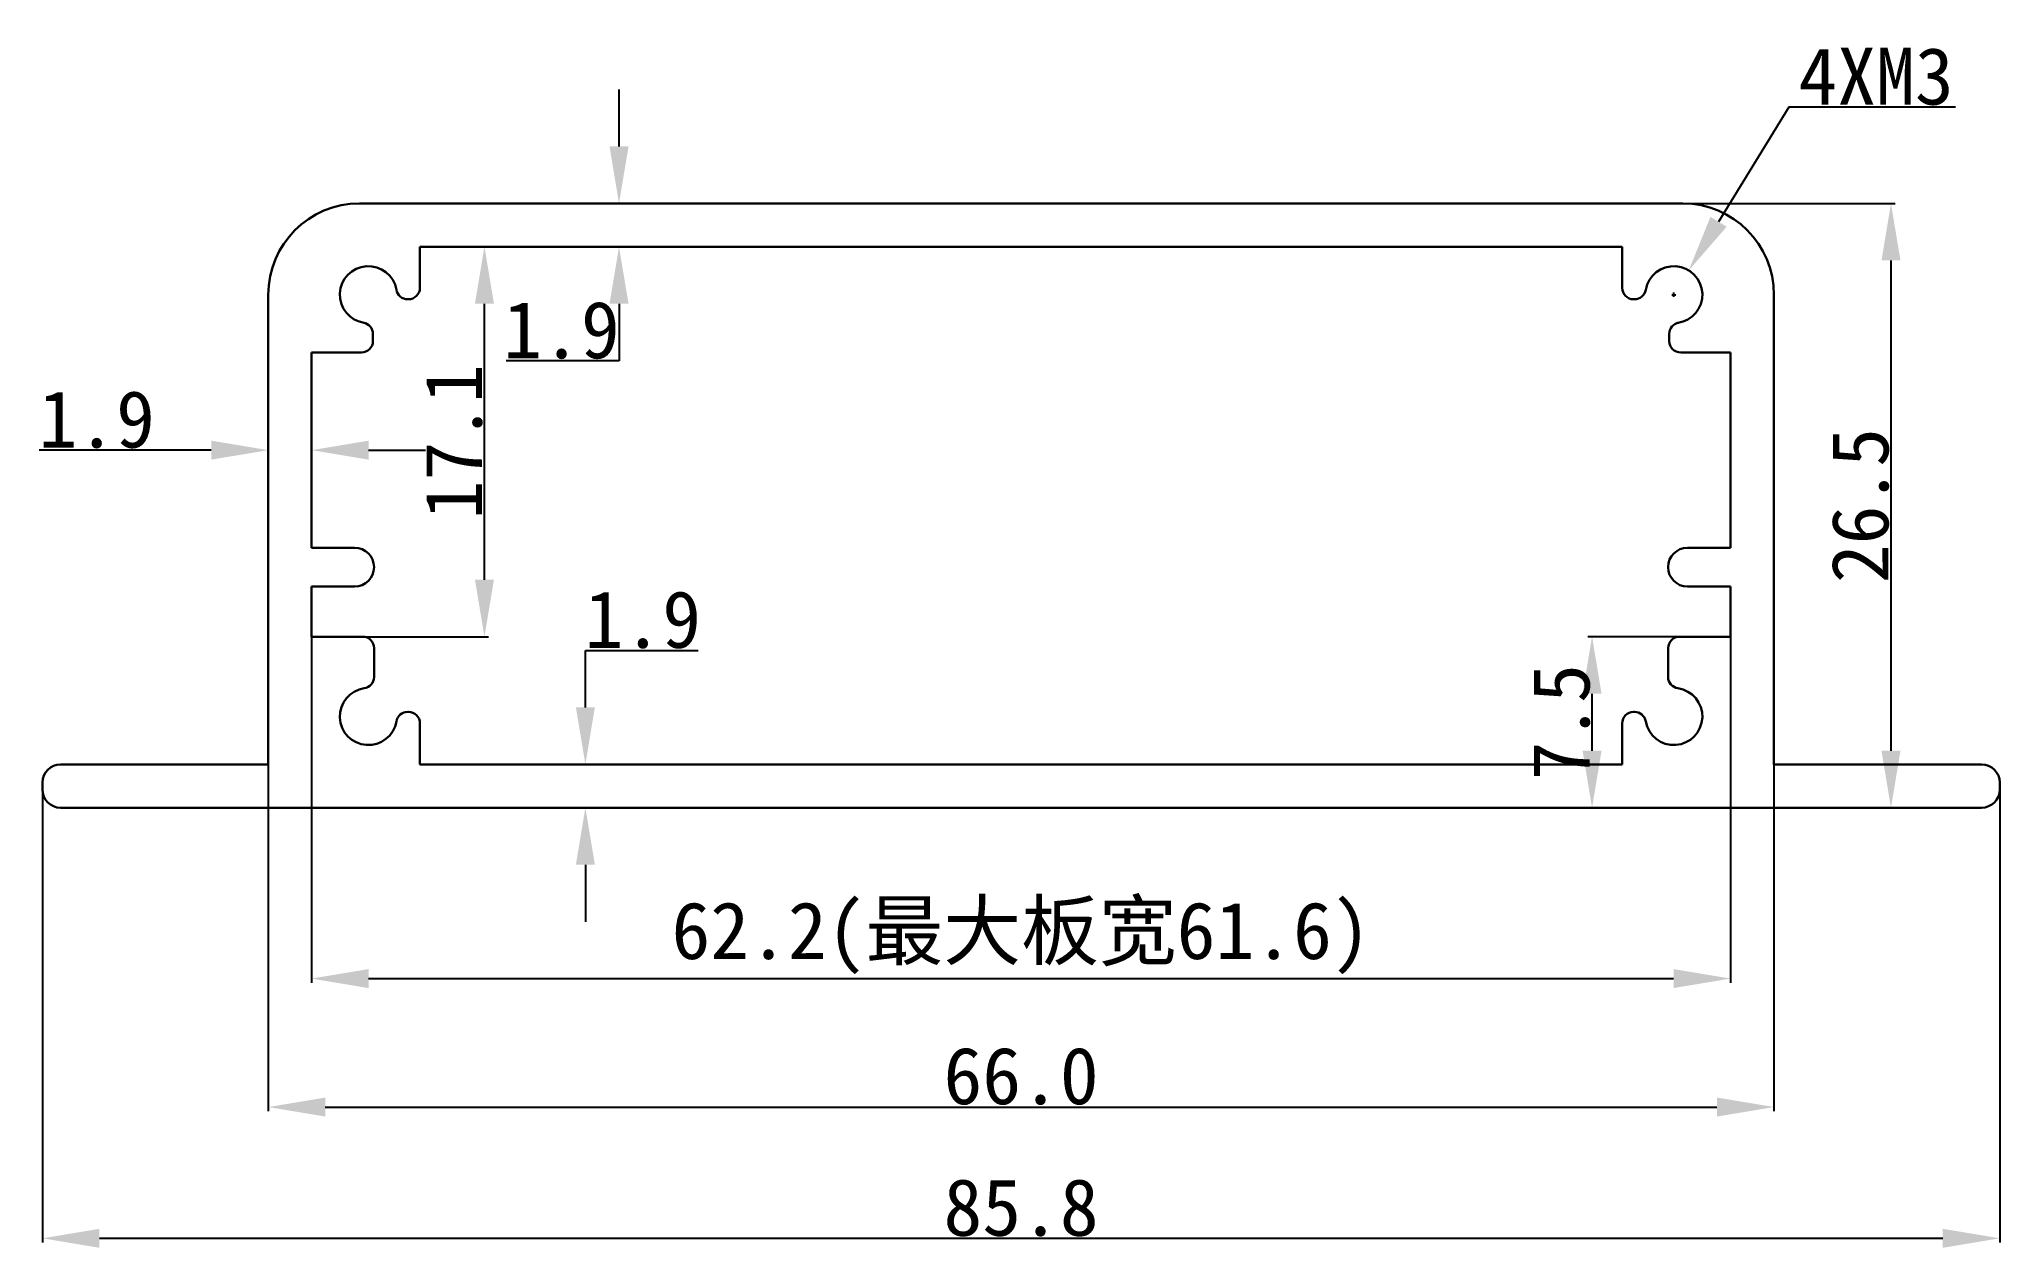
# Model space of a CAD drawing. Header units: inches. Extents: x 60.2 to 146.2, y -29.3 to 23.7.
import ezdxf

# ---------------------------------------------------------------- set-up
doc = ezdxf.new("R2010")
doc.units = ezdxf.units.IN
doc.header["$MEASUREMENT"] = 0
doc.layers.get('Defpoints').update_dxf_attribs({"color": 3})
doc.layers.add('壳体层', color=7, linetype='Continuous', lineweight=30)
doc.layers.add('标注层', color=7, linetype='Continuous')
doc.layers.add('槽宽标注', color=30, linetype='Continuous')
doc.styles.get("Standard").update_dxf_attribs({"font": 'simhei.ttf'})
doc.dimstyles.get("Standard").update_dxf_attribs({"dimtxt": 2.5, "dimasz": 2.5, "dimexe": 0.18, "dimexo": 0.0625, "dimgap": 0.09, "dimtad": 1, "dimtoh": 1, "dimdec": 1, "dimzin": 0, "dimdsep": 46, "dimtxsty": 'Standard', "dimcen": 0.09, "dimadec": 0, "dimazin": 0, "dimtfac": 1, "dimtdec": 1, "dimtofl": 0, "dimtmove": 0, "dimatfit": 3, "dimfxl": 1, "dimtolj": 1, "dimtzin": 0, "dimarcsym": 0})

# ---------------------------------------------------------------- blocks, each defined once
blk = doc.blocks.new('*D2')
at = {"layer": 'Defpoints', "color": 0, "transparency": 16777216}
for p in [(60.385, -9.037), (146.185, -9.037), (146.185, -28.871)]:
    blk.add_point(p, dxfattribs=at)
at = {"layer": '标注层', "color": 0, "lineweight": -2, "transparency": 16777216}
for p, q in [((60.385, -9.099), (60.385, -29.051)), ((146.185, -9.099), (146.185, -29.051)), ((62.885, -28.871), (143.685, -28.871))]:
    blk.add_line(p, q, dxfattribs=at)
at = {"layer": '标注层', "color": 0, "transparency": 16777216}
for points in [[(62.885, -28.455), (62.885, -29.288), (60.385, -28.871)], [(143.685, -28.455), (143.685, -29.288), (146.185, -28.871)]]:
    blk.add_solid(points, dxfattribs=at)
at = {"layer": '标注层', "color": 0, "transparency": 16777216, "insert": (103.285, -27.531), "char_height": 2.5, "attachment_point": 5}
blk.add_mtext('\\A1;85.8', dxfattribs=at)
blk = doc.blocks.new('*D3')
at = {"layer": 'Defpoints', "color": 0, "transparency": 16777216}
for p in [(136.285, -5.601), (70.285, -6.948), (136.285, -23.115)]:
    blk.add_point(p, dxfattribs=at)
at = {"layer": '标注层', "color": 0, "lineweight": -2, "transparency": 16777216}
for p, q in [((136.285, -5.664), (136.285, -23.295)), ((70.285, -7.011), (70.285, -23.295)), ((72.785, -23.115), (133.785, -23.115))]:
    blk.add_line(p, q, dxfattribs=at)
at = {"layer": '标注层', "color": 0, "transparency": 16777216}
for points in [[(72.785, -22.698), (72.785, -23.532), (70.285, -23.115)], [(133.785, -22.698), (133.785, -23.532), (136.285, -23.115)]]:
    blk.add_solid(points, dxfattribs=at)
at = {"layer": '标注层', "color": 0, "transparency": 16777216, "insert": (103.285, -21.761), "char_height": 2.5, "attachment_point": 5}
blk.add_mtext('\\A1;66.0', dxfattribs=at)
blk = doc.blocks.new('*D4')
at = {"layer": 'Defpoints', "color": 0, "transparency": 16777216}
for p in [(72.185, -1.387), (134.385, -1.387), (134.385, -17.481)]:
    blk.add_point(p, dxfattribs=at)
at = {"layer": '槽宽标注', "color": 0, "lineweight": -2, "transparency": 16777216}
for p, q in [((72.185, -1.449), (72.185, -17.661)), ((134.385, -1.449), (134.385, -17.661)), ((74.685, -17.481), (131.885, -17.481))]:
    blk.add_line(p, q, dxfattribs=at)
at = {"layer": '槽宽标注', "color": 0, "transparency": 16777216}
for points in [[(74.685, -17.064), (74.685, -17.898), (72.185, -17.481)], [(131.885, -17.064), (131.885, -17.898), (134.385, -17.481)]]:
    blk.add_solid(points, dxfattribs=at)
at = {"layer": '槽宽标注', "color": 0, "transparency": 16777216, "insert": (103.285, -15.706), "char_height": 2.5, "attachment_point": 5}
blk.add_mtext('\\A1;62.2(最大板宽61.6)', dxfattribs=at)
blk = doc.blocks.new('*D5')
at = {"layer": 'Defpoints', "color": 0, "transparency": 16777216}
for p in [(129.775, 16.513), (131.184, -9.987), (141.416, -9.987)]:
    blk.add_point(p, dxfattribs=at)
at = {"layer": '标注层', "color": 0, "lineweight": -2, "transparency": 16777216}
for p, q in [((129.838, 16.513), (141.596, 16.513)), ((141.416, 14.013), (141.416, -7.487)), ((131.247, -9.987), (141.596, -9.987))]:
    blk.add_line(p, q, dxfattribs=at)
at = {"layer": '标注层', "color": 0, "transparency": 16777216}
for points in [[(140.999, 14.013), (141.832, 14.013), (141.416, 16.513)], [(140.999, -7.487), (141.832, -7.487), (141.416, -9.987)]]:
    blk.add_solid(points, dxfattribs=at)
at = {"layer": '标注层', "color": 0, "transparency": 16777216, "insert": (140.076, 3.263), "char_height": 2.5, "attachment_point": 5, "rotation": 90}
blk.add_mtext('\\A1;26.5', dxfattribs=at)
blk = doc.blocks.new('*D6')
at = {"layer": 'Defpoints', "color": 0, "transparency": 16777216}
for p in [(132.552, 13.579), (131.245, 11.448)]:
    blk.add_point(p, dxfattribs=at)
at = {"layer": '标注层', "color": 0, "lineweight": -2, "transparency": 16777216}
for p, q in [((136.943, 20.738), (133.859, 15.71)), ((144.246, 20.738), (136.943, 20.738)), ((131.808, 12.513), (131.988, 12.513)), ((131.898, 12.423), (131.898, 12.603))]:
    blk.add_line(p, q, dxfattribs=at)
at = {"layer": '标注层', "color": 0, "transparency": 16777216}
blk.add_solid([(133.504, 15.928), (134.214, 15.492), (132.552, 13.579)], dxfattribs=at)
at = {"layer": '标注层', "color": 0, "transparency": 16777216, "insert": (140.763, 22.078), "char_height": 2.5, "attachment_point": 5}
blk.add_mtext('\\A1;{\\f@SimHei|b0|i0|c134|p49;4XM3}', dxfattribs=at)
blk = doc.blocks.new('*D7')
at = {"layer": 'Defpoints', "color": 0, "transparency": 16777216}
for p in [(79.762, 14.613), (80.561, 14.613), (73.304, -2.487)]:
    blk.add_point(p, dxfattribs=at)
at = {"layer": '壳体层', "color": 0, "lineweight": -2, "transparency": 16777216}
for p, q in [((80.499, 14.613), (79.582, 14.613)), ((79.762, 0.013), (79.762, 12.113)), ((73.367, -2.487), (79.942, -2.487))]:
    blk.add_line(p, q, dxfattribs=at)
at = {"layer": '壳体层', "color": 0, "transparency": 16777216}
for points in [[(79.345, 12.113), (80.179, 12.113), (79.762, 14.613)], [(79.345, 0.013), (80.179, 0.013), (79.762, -2.487)]]:
    blk.add_solid(points, dxfattribs=at)
at = {"layer": '壳体层', "color": 0, "transparency": 16777216, "insert": (78.422, 6.063), "char_height": 2.5, "attachment_point": 5, "rotation": 90}
blk.add_mtext('\\A1;17.1', dxfattribs=at)
blk = doc.blocks.new('*D8')
at = {"layer": 'Defpoints', "color": 0, "transparency": 16777216}
for p in [(83.819, -8.087), (84.187, -8.087), (83.819, -9.987)]:
    blk.add_point(p, dxfattribs=at)
at = {"layer": '标注层', "color": 0, "lineweight": -2, "transparency": 16777216}
for p, q in [((84.187, -5.587), (84.187, -3.087)), ((84.187, -3.087), (89.137, -3.087)), ((83.881, -8.087), (84.367, -8.087)), ((83.881, -9.987), (84.367, -9.987)), ((84.187, -12.487), (84.187, -14.987))]:
    blk.add_line(p, q, dxfattribs=at)
at = {"layer": '标注层', "color": 0, "transparency": 16777216}
for points in [[(83.771, -5.587), (84.604, -5.587), (84.187, -8.087)], [(83.771, -12.487), (84.604, -12.487), (84.187, -9.987)]]:
    blk.add_solid(points, dxfattribs=at)
at = {"layer": '标注层', "color": 0, "transparency": 16777216, "insert": (86.707, -1.747), "char_height": 2.5, "attachment_point": 5}
blk.add_mtext('\\A1;1.9', dxfattribs=at)
blk = doc.blocks.new('*D9')
at = {"layer": 'Defpoints', "color": 0, "transparency": 16777216}
for p in [(85.601, 16.513), (85.601, 14.613), (85.662, 14.613)]:
    blk.add_point(p, dxfattribs=at)
at = {"layer": '标注层', "color": 0, "lineweight": -2, "transparency": 16777216}
for p, q in [((85.662, 19.013), (85.662, 21.513)), ((85.663, 16.513), (85.842, 16.513)), ((85.663, 14.613), (85.842, 14.613)), ((85.662, 12.113), (85.662, 9.613)), ((85.662, 9.613), (80.713, 9.613))]:
    blk.add_line(p, q, dxfattribs=at)
at = {"layer": '标注层', "color": 0, "transparency": 16777216}
for points in [[(85.246, 19.013), (86.079, 19.013), (85.662, 16.513)], [(85.246, 12.113), (86.079, 12.113), (85.662, 14.613)]]:
    blk.add_solid(points, dxfattribs=at)
at = {"layer": '标注层', "color": 0, "transparency": 16777216, "insert": (83.143, 10.953), "char_height": 2.5, "attachment_point": 5}
blk.add_mtext('\\A1;1.9', dxfattribs=at)
blk = doc.blocks.new('*D10')
at = {"layer": 'Defpoints', "color": 0, "transparency": 16777216}
for p in [(70.285, 5.694), (70.285, 5.694), (72.185, 5.694)]:
    blk.add_point(p, dxfattribs=at)
at = {"layer": '标注层', "color": 0, "lineweight": -2, "transparency": 16777216}
for p, q in [((67.785, 5.694), (60.246, 5.694)), ((70.285, 5.757), (70.285, 5.874)), ((72.185, 5.757), (72.185, 5.874)), ((74.685, 5.694), (77.185, 5.694))]:
    blk.add_line(p, q, dxfattribs=at)
at = {"layer": '标注层', "color": 0, "transparency": 16777216}
for points in [[(67.785, 6.111), (67.785, 5.278), (70.285, 5.694)], [(74.685, 6.111), (74.685, 5.278), (72.185, 5.694)]]:
    blk.add_solid(points, dxfattribs=at)
at = {"layer": '标注层', "color": 0, "transparency": 16777216, "insert": (62.766, 7.034), "char_height": 2.5, "attachment_point": 5}
blk.add_mtext('\\A1;1.9', dxfattribs=at)
blk = doc.blocks.new('*D11')
at = {"layer": 'Defpoints', "color": 0, "transparency": 16777216}
for p in [(128.313, -2.487), (133.267, -2.487), (133.131, -9.987)]:
    blk.add_point(p, dxfattribs=at)
at = {"layer": '标注层', "color": 0, "lineweight": -2, "transparency": 16777216}
for p, q in [((133.204, -2.487), (128.133, -2.487)), ((128.313, -7.487), (128.313, -4.987)), ((133.069, -9.987), (128.133, -9.987))]:
    blk.add_line(p, q, dxfattribs=at)
at = {"layer": '标注层', "color": 0, "transparency": 16777216}
for points in [[(127.897, -4.987), (128.73, -4.987), (128.313, -2.487)], [(127.897, -7.487), (128.73, -7.487), (128.313, -9.987)]]:
    blk.add_solid(points, dxfattribs=at)
at = {"layer": '标注层', "color": 0, "transparency": 16777216, "insert": (126.973, -6.237), "char_height": 2.5, "attachment_point": 5, "rotation": 90}
blk.add_mtext('\\A1;7.5', dxfattribs=at)

msp = doc.modelspace()

# ---------------------------------------------------------------- linework, layer by layer
at = {"layer": '壳体层'}
for p, q in [((132.285, 16.513), (74.285, 16.513)), ((76.935, 14.613), (129.635, 14.613)), ((76.935, 14.613), (76.935, 12.813)), ((129.635, 14.613), (129.635, 12.813)), ((70.285, -8.087), (70.285, 12.513)), ((76.435, 12.313), (76.397, 12.313)), ((130.135, 12.313), (130.174, 12.313)), ((136.285, -8.087), (136.285, 12.513)), ((74.873, 10.475), (74.873, 10.789)), ((131.698, 10.475), (131.698, 10.789)), ((72.185, 1.413), (72.185, 9.975)), ((72.185, 9.975), (74.373, 9.975)), ((134.385, 9.975), (132.198, 9.975)), ((134.385, 1.413), (134.385, 9.975)), ((74.073, 1.413), (72.185, 1.413)), ((132.498, 1.413), (134.385, 1.413)), ((72.185, -2.487), (72.185, -0.287)), ((74.073, -0.287), (72.185, -0.287)), ((132.498, -0.287), (134.385, -0.287)), ((134.385, -2.487), (134.385, -0.287)), ((74.423, -2.487), (72.185, -2.487)), ((132.148, -2.487), (134.385, -2.487)), ((74.923, -4.255), (74.923, -2.987)), ((131.648, -4.255), (131.648, -2.987)), ((76.435, -5.787), (76.397, -5.787)), ((130.135, -5.787), (130.174, -5.787)), ((76.935, -8.087), (76.935, -6.287)), ((129.635, -8.087), (129.635, -6.287)), ((70.285, -8.087), (61.185, -8.087)), ((76.935, -8.087), (129.635, -8.087)), ((136.285, -8.087), (145.385, -8.087)), ((60.385, -9.187), (60.385, -8.887)), ((146.185, -9.187), (146.185, -8.887)), ((61.185, -9.987), (145.385, -9.987))]:
    msp.add_line(p, q, dxfattribs=at)
for centre, radius, start, end in [((74.285, 12.513), 4, 90, 180), ((132.285, 12.513), 4, 0, 90), ((74.673, 12.513), 1.25, 9.87093, 261.78691), ((131.898, 12.513), 1.25, 278.21309, 170.12907), ((76.397, 12.813), 0.5, 189.87093, 270), ((76.435, 12.813), 0.5, 270, 360), ((130.135, 12.813), 0.5, 180, 270), ((130.174, 12.813), 0.5, 270, 350.12907), ((74.373, 10.789), 0.5, 360, 80.12907), ((132.198, 10.789), 0.5, 99.87093, 180), ((74.373, 10.475), 0.5, 270, 360), ((132.198, 10.475), 0.5, 180, 270), ((74.073, 0.563), 0.85, 270, 90), ((132.498, 0.563), 0.85, 90, 270), ((74.423, -2.987), 0.5, 360, 90), ((132.148, -2.987), 0.5, 90, 180), ((74.423, -4.255), 0.5, 278.21309, 360), ((132.148, -4.255), 0.5, 180, 261.78691), ((74.673, -5.987), 1.25, 98.21309, 350.12907), ((131.898, -5.987), 1.25, 189.87093, 81.78691), ((76.397, -6.287), 0.5, 90, 170.12907), ((76.435, -6.287), 0.5, 360, 90), ((130.135, -6.287), 0.5, 90, 180), ((130.174, -6.287), 0.5, 9.87093, 90), ((61.185, -8.887), 0.8, 90, 180), ((145.385, -8.887), 0.8, 0, 90), ((61.185, -9.187), 0.8, 180, 270), ((145.385, -9.187), 0.8, 270, 0)]:
    msp.add_arc(centre, radius, start, end, dxfattribs=at)

# ---------------------------------------------------------------- dimensions: what is measured, and where the dimension line sits
dim = msp.add_linear_dim(base=(79.762, 14.613), p1=(73.304, -2.487), p2=(80.561, 14.613), angle=90, dimstyle='Standard', dxfattribs=at)
dim.commit()
dim.dimension.update_dxf_attribs({"geometry": '*D7', "text_midpoint": (78.422, 6.063)})
at = {"layer": '标注层'}
dim = msp.add_diameter_dim_2p(p1=(131.245, 11.448), p2=(132.552, 13.579), text='{\\f@SimHei|b0|i0|c134|p49;4XM3}', dimstyle='Standard', dxfattribs=at)
dim.commit()
dim.dimension.update_dxf_attribs({"geometry": '*D6', "text_midpoint": (140.763, 20.738), "dimtype": 163})
for base, p1, p2, picture, middle in [((85.662, 14.613), (85.601, 16.513), (85.601, 14.613), '*D9', (83.143, 10.953)), ((141.416, -9.987), (129.775, 16.513), (131.184, -9.987), '*D5', (140.076, 3.263)), ((84.187, -8.087), (83.819, -9.987), (83.819, -8.087), '*D8', (86.707, -1.747)), ((128.313, -2.487), (133.131, -9.987), (133.267, -2.487), '*D11', (126.973, -6.237))]:
    dim = msp.add_linear_dim(base=base, p1=p1, p2=p2, angle=90, dimstyle='Standard', dxfattribs=at)
    dim.commit()
    dim.dimension.update_dxf_attribs({"geometry": picture, "text_midpoint": middle})
for base, p1, p2, picture, middle in [((70.285, 5.694), (72.185, 5.694), (70.285, 5.694), '*D10', (62.766, 7.034)), ((136.285, -23.115), (70.285, -6.948), (136.285, -5.601), '*D3', (103.285, -21.761)), ((146.185, -28.871), (60.385, -9.037), (146.185, -9.037), '*D2', (103.285, -27.531))]:
    dim = msp.add_linear_dim(base=base, p1=p1, p2=p2, dimstyle='Standard', dxfattribs=at)
    dim.commit()
    dim.dimension.update_dxf_attribs({"geometry": picture, "text_midpoint": middle})
at = {"layer": '槽宽标注'}
dim = msp.add_linear_dim(base=(134.385, -17.481), p1=(72.185, -1.387), p2=(134.385, -1.387), text='<>(最大板宽61.6)', dimstyle='Standard', dxfattribs=at)
dim.commit()
dim.dimension.update_dxf_attribs({"geometry": '*D4', "text_midpoint": (103.285, -15.706)})

doc.saveas('drawing.dxf')
